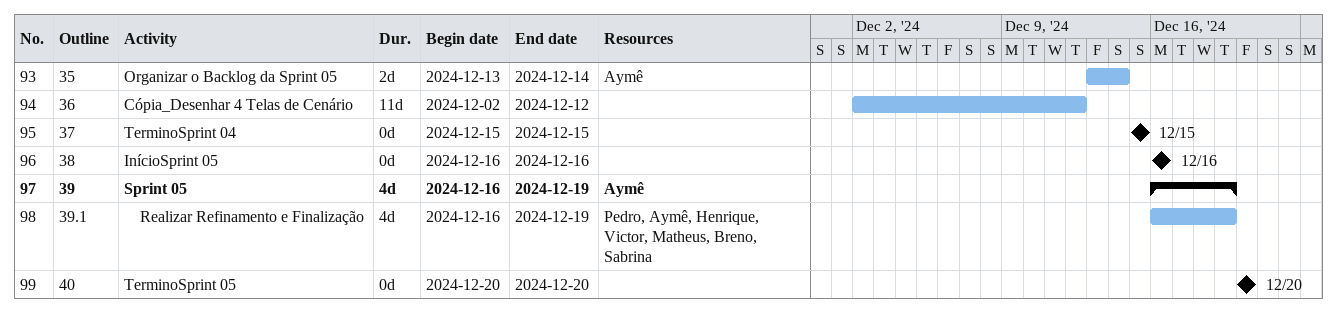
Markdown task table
| ID | WBS | Task | Duration | Start | Finish | Resources |
|---|---|---|---|---|---|---|
| 93 | 35 | Organizar o Backlog da Sprint 05 | 2d | 2024-12-13 | 2024-12-14 | Aymê |
| 94 | 36 | Cópia_Desenhar 4 Telas de Cenário | 11d | 2024-12-02 | 2024-12-12 |  |
| 95 | 37 | TerminoSprint 04 | 0d | 2024-12-15 | 2024-12-15 |  |
| 96 | 38 | InícioSprint 05 | 0d | 2024-12-16 | 2024-12-16 |  |
| 97 | 39 | **Sprint 05** | 4d | 2024-12-16 | 2024-12-19 | Aymê |
| 98 | 39.1 | Realizar Refinamento e Finalização | 4d | 2024-12-16 | 2024-12-19 | Pedro, Aymê, Henrique, Victor, Matheus, Breno, Sabrina |
| 99 | 40 | TerminoSprint 05 | 0d | 2024-12-20 | 2024-12-20 |  |
